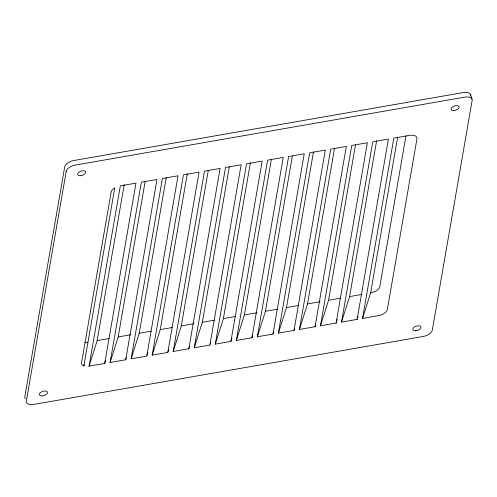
<?xml version="1.0" encoding="UTF-8"?>
<svg xmlns="http://www.w3.org/2000/svg" width="497" height="497" viewBox="0 0 497 497"><rect width="100%" height="100%" fill="white"/><g stroke="black" fill="none" stroke-linecap="round" stroke-linejoin="round"><path stroke-width="0.75" d="M83.85 365.954L114.739 187.941L114.136 188.295A8.468 4.448 -18.3 0 0 111.166 192.09L81.545 362.829A8.468 4.448 -18.3 0 0 83.334 365.798L83.85 365.954L84.341 364.624M88.833 366.196L104.687 363.431L135.973 183.126L120.349 185.847L89.062 366.159L97.145 340.625L124.188 184.766M110.098 362.487L141.384 182.182L157.009 179.454L125.722 359.76L110.098 362.487L118.18 336.954L145.223 181.101M131.133 358.815L162.42 178.51L178.044 175.783L146.758 356.088L131.133 358.815L139.216 333.288L166.259 177.429M152.175 355.144L183.455 174.838L199.08 172.111L167.793 352.416L152.175 355.144L160.258 329.617L187.301 173.757M173.211 351.472L204.491 171.167L220.115 168.44L188.835 348.745L173.211 351.472L181.293 325.945L208.336 170.086M194.246 347.801L225.532 167.495L241.157 164.768L209.871 345.08L194.246 347.801L202.329 322.273L229.372 166.414M215.282 344.129L246.568 163.824L262.192 161.096L230.906 341.408L215.282 344.129L223.364 318.602L250.407 162.743M236.317 340.464L267.603 160.152L283.228 157.431L251.942 337.736L236.317 340.464L244.4 314.93L271.443 159.071M257.353 336.792L288.639 156.487L304.263 153.759L272.977 334.065L257.353 336.792L265.435 311.259L292.348 156.17M278.388 333.12L309.674 152.815L325.299 150.088L294.013 330.393L278.388 333.12L286.471 307.593L313.514 151.734M299.424 329.449L330.71 149.143L346.334 146.416L315.048 326.722L299.424 329.449L307.513 303.922L334.556 148.063M320.466 325.777L351.746 145.472L367.37 142.745L336.09 323.05L320.466 325.777L328.548 300.25L355.591 144.391M341.501 322.106L372.787 141.8L388.406 139.073L357.126 319.385L341.501 322.106L349.584 296.579L376.627 140.719M362.537 318.44L393.823 138.129L409.677 135.364A8.468 4.448 -18.3 0 1 416.964 138.738L387.343 309.469A8.468 4.448 -18.3 0 1 378.391 315.67L362.537 318.44L370.619 292.907L397.662 137.048M405.987 135.749L379.801 286.663A8.468 4.448 -18.3 0 1 370.849 292.87L370.619 292.907M104.687 363.431L105.612 360.511M125.722 359.76L126.418 357.573M146.994 355.361L147.913 352.441M167.793 352.416L168.719 349.503M188.835 348.745L189.525 346.558M210.101 344.346L210.56 342.887M230.906 341.408L231.832 338.488M251.942 337.736L252.638 335.55M272.977 334.065L273.673 331.878M294.013 330.393L294.479 328.933M315.048 326.722L315.744 324.535M336.09 323.05L337.239 319.403M357.126 319.385L358.045 316.465M85.018 342.744L88.006 342.222M97.145 340.625L109.048 338.55M118.18 336.954L130.829 334.748M139.216 333.288L151.125 331.207M160.258 329.617L172.161 327.535M181.293 325.945L193.942 323.74M202.329 322.273L214.232 320.198M223.364 318.602L235.267 316.527M244.4 314.93L257.048 312.725M265.435 311.259L277.338 309.184M286.471 307.593L298.38 305.512M307.513 303.922L320.155 301.716M328.548 300.25L340.451 298.175M349.584 296.579L361.487 294.504M470.578 94.728L472.088 99.288M25.521 398.724A8.468 4.448 -18.3 0 1 24.85 396.519L64.716 166.75A8.468 4.448 -18.3 0 1 73.668 160.543L463.353 92.548A8.468 4.448 -18.3 0 1 470.64 95.921M66.225 171.31L26.36 401.079A8.468 4.448 -18.3 0 0 33.647 404.452L423.332 336.457A8.468 4.448 -18.3 0 0 432.284 330.25L472.15 100.481A8.468 4.448 -18.3 0 0 464.863 97.108L75.177 165.103A8.468 4.448 -18.3 0 0 66.225 171.31M415.424 330.791A4.237 2.224 -18.3 0 0 420.903 326.995A4.237 2.224 -18.3 0 0 414.299 327.107A4.237 2.224 -18.3 0 0 415.424 330.791M453.631 110.595A4.237 2.224 -18.3 0 0 459.11 106.799A4.237 2.224 -18.3 0 0 452.506 106.911A4.237 2.224 -18.3 0 0 453.631 110.595M80.179 175.758A4.237 2.224 -18.3 0 0 85.658 171.962A4.237 2.224 -18.3 0 0 79.054 172.074A4.237 2.224 -18.3 0 0 80.179 175.758M41.972 395.954A4.237 2.224 -18.3 0 0 47.457 392.158A4.237 2.224 -18.3 0 0 40.847 392.27A4.237 2.224 -18.3 0 0 41.972 395.954"/></g></svg>
